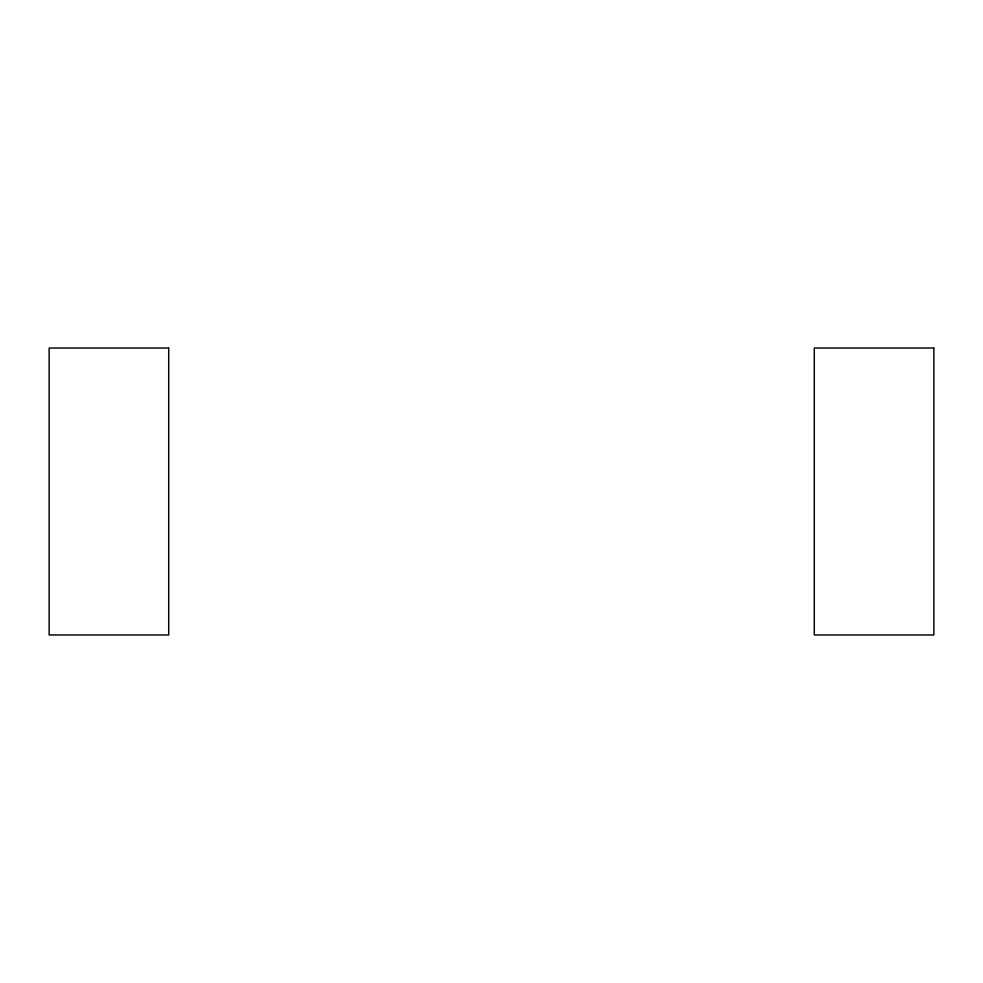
<?xml version="1.0" encoding="UTF-8"?>
<svg xmlns="http://www.w3.org/2000/svg" width="983" height="983" viewBox="0 0 983 983"><rect width="100%" height="100%" fill="white"/><g stroke="black" fill="none" stroke-linecap="round" stroke-linejoin="round"><path stroke-width="1.47" d="M168.707 348.031L49.15 348.031L49.15 634.969L168.707 634.969L168.707 348.031M933.85 348.031L814.293 348.031L814.293 634.969L933.85 634.969L933.85 348.031"/></g></svg>
